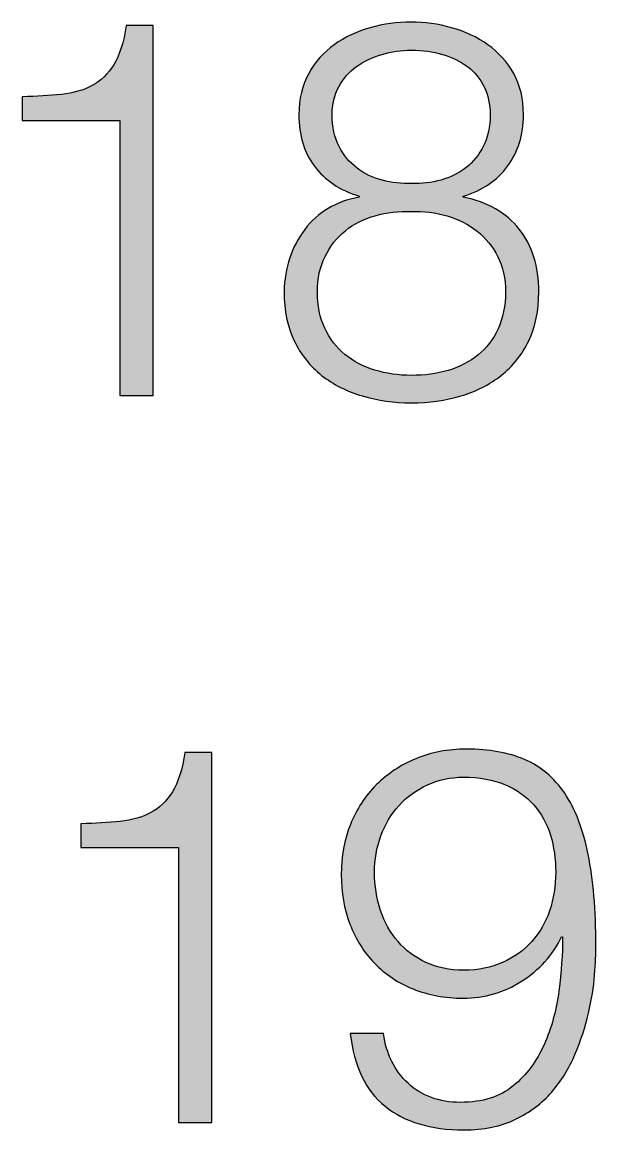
# Paper-space layout 'A0mask (portrait)' of a CAD drawing. Extents: x 0 to 810, y 0 to 1153.
# Drawn here: x 661.44 to 665.65, y 43.87 to 51.99 of the extents above; entities that cross this region are included whole.
import ezdxf
from ezdxf.enums import TextEntityAlignment as Align

# ---------------------------------------------------------------- set-up
doc = ezdxf.new("R2010")
doc.units = 0
doc.layers.get('0').update_dxf_attribs({"linetype": 'CONTINUOUS'})
doc.layers.get('Defpoints').update_dxf_attribs({"linetype": 'CONTINUOUS'})
doc.layers.add('JPP_Mask', color=7, linetype='CONTINUOUS')
doc.styles.add('JPP', font='arial.ttf')

# ---------------------------------------------------------------- blocks, each defined once
blk = doc.blocks.new('A0mask (portrait)')
at = {"true_color": 0x004a91}
h = blk.add_hatch(color=154, dxfattribs=at)
edge = h.paths.add_edge_path()
edge.add_spline(control_points=[(662.4023, 50.6135), (662.4023, 51.2921), (662.4023, 51.9706), (662.4023, 51.9706), (662.4023, 51.9706), (662.3529, 51.9706), (662.3034, 51.9706)], knot_values=[3.5, 3.5, 3.5, 3.5, 4, 4, 4, 4.5, 4.5, 4.5, 4.5], degree=3, periodic=0)
edge.add_spline(control_points=[(662.3034, 51.9706), (662.2539, 51.9706), (662.2045, 51.9706), (662.2045, 51.9706), (662.1865, 51.8466), (662.1562, 51.7505), (662.1136, 51.6819), (662.071, 51.6133), (662.018, 51.5621), (661.9545, 51.529)], knot_values=[1, 1, 1, 1, 1.5, 1.5, 1.5, 2.5, 2.5, 2.5, 3.5, 3.5, 3.5, 3.5], degree=3, periodic=0)
edge.add_spline(control_points=[(661.9545, 51.529), (661.8911, 51.4949), (661.8163, 51.4736), (661.7297, 51.4646)], knot_values=[0, 0, 0, 0, 1, 1, 1, 1], degree=3, periodic=0)
edge.add_spline(control_points=[(661.7297, 51.4646), (661.6431, 51.4556), (661.5465, 51.4499), (661.4409, 51.4471)], knot_values=[9, 9, 9, 9, 10, 10, 10, 10], degree=3, periodic=0)
edge.add_spline(control_points=[(661.4409, 51.4471), (661.4409, 51.4471), (661.4409, 51.2729), (661.4409, 51.2729), (661.4409, 51.2729), (661.6202, 51.2729), (661.7995, 51.2729)], knot_values=[7.5, 7.5, 7.5, 7.5, 8.5, 8.5, 8.5, 9, 9, 9, 9], degree=3, periodic=0)
edge.add_spline(control_points=[(661.7995, 51.2729), (661.9788, 51.2729), (662.1581, 51.2729), (662.1581, 51.2729), (662.1581, 51.2729), (662.1581, 50.7688), (662.1581, 50.2647)], knot_values=[6.5, 6.5, 6.5, 6.5, 7, 7, 7, 7.5, 7.5, 7.5, 7.5], degree=3, periodic=0)
edge.add_spline(control_points=[(662.1581, 50.2647), (662.1581, 49.7605), (662.1581, 49.2564), (662.1581, 49.2564), (662.1581, 49.2564), (662.2191, 49.2564), (662.2802, 49.2564)], knot_values=[5.5, 5.5, 5.5, 5.5, 6, 6, 6, 6.5, 6.5, 6.5, 6.5], degree=3, periodic=0)
edge.add_spline(control_points=[(662.2802, 49.2564), (662.3413, 49.2564), (662.4023, 49.2564), (662.4023, 49.2564), (662.4023, 49.2564), (662.4023, 49.935), (662.4023, 50.6135)], knot_values=[4.5, 4.5, 4.5, 4.5, 5, 5, 5, 5.5, 5.5, 5.5, 5.5], degree=3, periodic=0)
h = blk.add_hatch(color=154, dxfattribs=at)
edge = h.paths.add_edge_path(flags=16)
edge.add_spline(control_points=[(664.5154, 50.8365), (664.5855, 50.8559), (664.6465, 50.8862), (664.6995, 50.9278), (664.7526, 50.969), (664.7952, 51.022), (664.8278, 51.0869), (664.86, 51.1513), (664.8761, 51.2275), (664.8761, 51.3155), (664.8761, 51.3931), (664.861, 51.4613), (664.8316, 51.521), (664.8018, 51.5806), (664.7611, 51.6298), (664.7095, 51.6682), (664.6574, 51.707), (664.5968, 51.7368), (664.5272, 51.7576), (664.4572, 51.778), (664.381, 51.7884), (664.2981, 51.7884), (664.2233, 51.7884), (664.1509, 51.778), (664.0813, 51.7576), (664.0113, 51.7368), (663.9493, 51.707), (663.8948, 51.6682), (663.8409, 51.6298), (663.7973, 51.5806), (663.7651, 51.521), (663.7329, 51.4613), (663.7168, 51.3931), (663.7168, 51.3155), (663.7168, 51.2251), (663.7334, 51.1475), (663.767, 51.0826), (663.8006, 51.0182), (663.8447, 50.9652), (663.8991, 50.924), (663.9531, 50.8824), (664.0151, 50.8526), (664.0851, 50.8346), (664.1547, 50.8166), (664.2257, 50.8085), (664.2981, 50.8114), (664.3734, 50.8085), (664.4458, 50.8171), (664.5154, 50.8365)], knot_values=[0, 0, 0, 0, 1, 1, 1, 2, 2, 2, 3, 3, 3, 4, 4, 4, 5, 5, 5, 6, 6, 6, 7, 7, 7, 8, 8, 8, 9, 9, 9, 10, 10, 10, 11, 11, 11, 12, 12, 12, 13, 13, 13, 14, 14, 14, 15, 15, 15, 16, 16, 16, 16], degree=3, periodic=0)
edge = h.paths.add_edge_path(flags=16)
edge.add_spline(control_points=[(664.5679, 49.4405), (664.6517, 49.4652), (664.7246, 49.5026), (664.7871, 49.5532), (664.8491, 49.6034), (664.8979, 49.6673), (664.9343, 49.7449), (664.9703, 49.8225), (664.9888, 49.913), (664.9888, 50.0166), (664.9888, 50.1146), (664.9698, 50.2008), (664.9324, 50.2741), (664.895, 50.348), (664.8444, 50.41), (664.781, 50.4606), (664.7175, 50.5108), (664.6442, 50.5482), (664.5599, 50.5728), (664.4761, 50.5974), (664.3885, 50.6083), (664.2981, 50.606), (664.2054, 50.6083), (664.1168, 50.5979), (664.0326, 50.5747), (663.9488, 50.5515), (663.8754, 50.5146), (663.8134, 50.4644), (663.7514, 50.4138), (663.7017, 50.3513), (663.6643, 50.276), (663.6269, 50.2012), (663.608, 50.1146), (663.608, 50.0166), (663.608, 49.9158), (663.626, 49.8263), (663.6624, 49.7487), (663.6984, 49.6715), (663.7476, 49.6072), (663.8096, 49.557), (663.8716, 49.5063), (663.9445, 49.4685), (664.0288, 49.4424), (664.1126, 49.4169), (664.2025, 49.4036), (664.2981, 49.4036), (664.3938, 49.4036), (664.4837, 49.4159), (664.5679, 49.4405)], knot_values=[0, 0, 0, 0, 1, 1, 1, 2, 2, 2, 3, 3, 3, 4, 4, 4, 5, 5, 5, 6, 6, 6, 7, 7, 7, 8, 8, 8, 9, 9, 9, 10, 10, 10, 11, 11, 11, 12, 12, 12, 13, 13, 13, 14, 14, 14, 15, 15, 15, 16, 16, 16, 16], degree=3, periodic=0)
edge = h.paths.add_edge_path()
edge.add_spline(control_points=[(665.0039, 50.9373), (664.9263, 50.8327), (664.8179, 50.7598), (664.6782, 50.7181), (664.6782, 50.7181), (664.6782, 50.7106), (664.6782, 50.7106), (664.8567, 50.6741), (664.9935, 50.596), (665.0896, 50.4758), (665.1852, 50.3555), (665.233, 50.2026), (665.233, 50.0166), (665.233, 49.8793), (665.2084, 49.7601), (665.1592, 49.6578), (665.1099, 49.5556), (665.0427, 49.4708), (664.9575, 49.4036), (664.8723, 49.3364), (664.7734, 49.2862), (664.6607, 49.2526), (664.5485, 49.219), (664.4274, 49.202), (664.2981, 49.202), (664.1717, 49.202), (664.0515, 49.219), (663.9379, 49.2526), (663.8238, 49.2862), (663.7244, 49.3364), (663.6392, 49.4036), (663.554, 49.4708), (663.4863, 49.5556), (663.4376, 49.6578), (663.3883, 49.7601), (663.3637, 49.8793), (663.3637, 50.0166), (663.3689, 50.1946), (663.4191, 50.3475), (663.5152, 50.4739), (663.6108, 50.6007), (663.7438, 50.6793), (663.9142, 50.7106), (663.9142, 50.7106), (663.9142, 50.7181), (663.9142, 50.7181), (663.7722, 50.7622), (663.6629, 50.8351), (663.5867, 50.9373), (663.5105, 51.0395), (663.4721, 51.1655), (663.4721, 51.3155), (663.4721, 51.432), (663.4963, 51.5328), (663.5441, 51.618), (663.5919, 51.7032), (663.6548, 51.7737), (663.732, 51.8291), (663.8096, 51.885), (663.8977, 51.9261), (663.9957, 51.9536), (664.0941, 51.9806), (664.1935, 51.9943), (664.2943, 51.9943), (664.3952, 51.9943), (664.4946, 51.9806), (664.593, 51.9536), (664.691, 51.9261), (664.7795, 51.885), (664.8586, 51.8291), (664.9376, 51.7737), (665.0006, 51.7032), (665.0489, 51.618), (665.0967, 51.5328), (665.1204, 51.432), (665.1204, 51.3155), (665.1204, 51.1683), (665.0815, 51.0419), (665.0039, 50.9373)], knot_values=[0, 0, 0, 0, 1, 1, 1, 2, 2, 2, 3, 3, 3, 4, 4, 4, 5, 5, 5, 6, 6, 6, 7, 7, 7, 8, 8, 8, 9, 9, 9, 10, 10, 10, 11, 11, 11, 12, 12, 12, 13, 13, 13, 14, 14, 14, 15, 15, 15, 16, 16, 16, 17, 17, 17, 18, 18, 18, 19, 19, 19, 20, 20, 20, 21, 21, 21, 22, 22, 22, 23, 23, 23, 24, 24, 24, 25, 25, 25, 26, 26, 26, 26], degree=3, periodic=0)
h = blk.add_hatch(color=154, dxfattribs=at)
edge = h.paths.add_edge_path()
edge.add_spline(control_points=[(662.8331, 45.2816), (662.8331, 45.9602), (662.8331, 46.6387), (662.8331, 46.6387), (662.8331, 46.6387), (662.7836, 46.6387), (662.7342, 46.6387)], knot_values=[3.5, 3.5, 3.5, 3.5, 4, 4, 4, 4.5, 4.5, 4.5, 4.5], degree=3, periodic=0)
edge.add_spline(control_points=[(662.7342, 46.6387), (662.6847, 46.6387), (662.6352, 46.6387), (662.6352, 46.6387), (662.6172, 46.5147), (662.5869, 46.4186), (662.5443, 46.35), (662.5017, 46.2813), (662.4487, 46.2302), (662.3853, 46.1971)], knot_values=[1, 1, 1, 1, 1.5, 1.5, 1.5, 2.5, 2.5, 2.5, 3.5, 3.5, 3.5, 3.5], degree=3, periodic=0)
edge.add_spline(control_points=[(662.3853, 46.1971), (662.3219, 46.163), (662.2471, 46.1417), (662.1604, 46.1327)], knot_values=[0, 0, 0, 0, 1, 1, 1, 1], degree=3, periodic=0)
edge.add_spline(control_points=[(662.1604, 46.1327), (662.0738, 46.1237), (661.9773, 46.118), (661.8717, 46.1152)], knot_values=[9, 9, 9, 9, 10, 10, 10, 10], degree=3, periodic=0)
edge.add_spline(control_points=[(661.8717, 46.1152), (661.8717, 46.1152), (661.8717, 45.941), (661.8717, 45.941), (661.8717, 45.941), (662.051, 45.941), (662.2303, 45.941)], knot_values=[7.5, 7.5, 7.5, 7.5, 8.5, 8.5, 8.5, 9, 9, 9, 9], degree=3, periodic=0)
edge.add_spline(control_points=[(662.2303, 45.941), (662.4096, 45.941), (662.5888, 45.941), (662.5888, 45.941), (662.5888, 45.941), (662.5888, 45.4369), (662.5888, 44.9327)], knot_values=[6.5, 6.5, 6.5, 6.5, 7, 7, 7, 7.5, 7.5, 7.5, 7.5], degree=3, periodic=0)
edge.add_spline(control_points=[(662.5888, 44.9327), (662.5888, 44.4286), (662.5888, 43.9245), (662.5888, 43.9245), (662.5888, 43.9245), (662.6499, 43.9245), (662.711, 43.9245)], knot_values=[5.5, 5.5, 5.5, 5.5, 6, 6, 6, 6.5, 6.5, 6.5, 6.5], degree=3, periodic=0)
edge.add_spline(control_points=[(662.711, 43.9245), (662.772, 43.9245), (662.8331, 43.9245), (662.8331, 43.9245), (662.8331, 43.9245), (662.8331, 44.6031), (662.8331, 45.2816)], knot_values=[4.5, 4.5, 4.5, 4.5, 5, 5, 5, 5.5, 5.5, 5.5, 5.5], degree=3, periodic=0)
h = blk.add_hatch(color=154, dxfattribs=at)
edge = h.paths.add_edge_path()
edge.add_spline(control_points=[(665.6519, 45.2196), (665.6519, 45.4833), (665.633, 45.7072), (665.5956, 45.8904)], knot_values=[19, 19, 19, 19, 20, 20, 20, 20], degree=3, periodic=0)
edge.add_spline(control_points=[(665.5956, 45.8904), (665.5582, 46.074), (665.5009, 46.2231), (665.4233, 46.3386)], knot_values=[18, 18, 18, 18, 19, 19, 19, 19], degree=3, periodic=0)
edge.add_spline(control_points=[(665.4233, 46.3386), (665.3457, 46.4532), (665.2472, 46.536), (665.1284, 46.5867)], knot_values=[17, 17, 17, 17, 18, 18, 18, 18], degree=3, periodic=0)
edge.add_spline(control_points=[(665.1284, 46.5867), (665.0096, 46.6368), (664.8671, 46.6624), (664.7019, 46.6624)], knot_values=[16, 16, 16, 16, 17, 17, 17, 17], degree=3, periodic=0)
edge.add_spline(control_points=[(664.7019, 46.6624), (664.5675, 46.6624), (664.4439, 46.6387), (664.3317, 46.5923)], knot_values=[15, 15, 15, 15, 16, 16, 16, 16], degree=3, periodic=0)
edge.add_spline(control_points=[(664.3317, 46.5923), (664.2191, 46.546), (664.122, 46.4821), (664.0406, 46.4006), (663.9592, 46.3192), (663.8958, 46.2222), (663.8508, 46.1095)], knot_values=[13, 13, 13, 13, 14, 14, 14, 15, 15, 15, 15], degree=3, periodic=0)
edge.add_spline(control_points=[(663.8508, 46.1095), (663.8054, 45.9973), (663.7831, 45.8752), (663.7831, 45.7431)], knot_values=[12, 12, 12, 12, 13, 13, 13, 13], degree=3, periodic=0)
edge.add_spline(control_points=[(663.7831, 45.7431), (663.7831, 45.6115), (663.8044, 45.4899), (663.847, 45.3787), (663.8896, 45.2674), (663.9497, 45.1718), (664.0274, 45.0918)], knot_values=[10, 10, 10, 10, 11, 11, 11, 12, 12, 12, 12], degree=3, periodic=0)
edge.add_spline(control_points=[(664.0274, 45.0918), (664.1045, 45.0113), (664.1992, 44.9488), (664.3104, 44.9034)], knot_values=[9, 9, 9, 9, 10, 10, 10, 10], degree=3, periodic=0)
edge.add_spline(control_points=[(664.3104, 44.9034), (664.4212, 44.8584), (664.5443, 44.8357), (664.6787, 44.8357)], knot_values=[8, 8, 8, 8, 9, 9, 9, 9], degree=3, periodic=0)
edge.add_spline(control_points=[(664.6787, 44.8357), (664.834, 44.8357), (664.9765, 44.8769), (665.1071, 44.9597), (665.2377, 45.0426), (665.3353, 45.151), (665.4001, 45.2854)], knot_values=[6, 6, 6, 6, 7, 7, 7, 8, 8, 8, 8], degree=3, periodic=0)
edge.add_spline(control_points=[(665.4077, 45.2854), (665.4077, 45.1614), (665.3987, 45.0288), (665.3807, 44.8883)], knot_values=[4, 4, 4, 4, 5, 5, 5, 5], degree=3, periodic=0)
edge.add_spline(control_points=[(665.3807, 44.8883), (665.3622, 44.7472), (665.3263, 44.6161), (665.2718, 44.4944)], knot_values=[3, 3, 3, 3, 4, 4, 4, 4], degree=3, periodic=0)
edge.add_spline(control_points=[(665.2718, 44.4944), (665.2179, 44.3728), (665.1421, 44.2719), (665.0451, 44.1919), (664.9481, 44.1119), (664.8193, 44.0717), (664.6593, 44.0717)], knot_values=[1, 1, 1, 1, 2, 2, 2, 3, 3, 3, 3], degree=3, periodic=0)
edge.add_spline(control_points=[(664.6593, 44.0717), (664.5017, 44.0717), (664.3729, 44.1186), (664.2735, 44.2114)], knot_values=[0, 0, 0, 0, 1, 1, 1, 1], degree=3, periodic=0)
edge.add_spline(control_points=[(664.2735, 44.2114), (664.1741, 44.3046), (664.114, 44.4258), (664.0932, 44.5758)], knot_values=[29, 29, 29, 29, 30, 30, 30, 30], degree=3, periodic=0)
edge.add_spline(control_points=[(664.0932, 44.5758), (664.0932, 44.5758), (663.8489, 44.5758), (663.8489, 44.5758), (663.8773, 44.3354), (663.9625, 44.1579), (664.1045, 44.0428)], knot_values=[27, 27, 27, 27, 28, 28, 28, 29, 29, 29, 29], degree=3, periodic=0)
edge.add_spline(control_points=[(664.1045, 44.0428), (664.247, 43.9278), (664.4397, 43.8701), (664.6825, 43.8701)], knot_values=[26, 26, 26, 26, 27, 27, 27, 27], degree=3, periodic=0)
edge.add_spline(control_points=[(664.6825, 43.8701), (664.8297, 43.8701), (664.9566, 43.8961), (665.0626, 43.9477), (665.1686, 43.9993), (665.2572, 44.066), (665.3282, 44.1474), (665.3992, 44.2289), (665.456, 44.3207), (665.4986, 44.4229)], knot_values=[23, 23, 23, 23, 24, 24, 24, 25, 25, 25, 26, 26, 26, 26], degree=3, periodic=0)
edge.add_spline(control_points=[(665.4986, 44.4229), (665.5416, 44.5247), (665.5743, 44.6255), (665.5975, 44.7254)], knot_values=[22, 22, 22, 22, 23, 23, 23, 23], degree=3, periodic=0)
edge.add_spline(control_points=[(665.5975, 44.7254), (665.6212, 44.8248), (665.6358, 44.9185), (665.6425, 45.0066)], knot_values=[21, 21, 21, 21, 22, 22, 22, 22], degree=3, periodic=0)
edge.add_spline(control_points=[(665.6425, 45.0066), (665.6486, 45.0942), (665.6519, 45.1652), (665.6519, 45.2196)], knot_values=[20, 20, 20, 20, 21, 21, 21, 21], degree=3, periodic=0)
edge = h.paths.add_edge_path(flags=16)
edge.add_spline(control_points=[(665.357, 45.7588), (665.357, 45.6579), (665.3424, 45.5642), (665.3125, 45.4776), (665.2827, 45.391), (665.2392, 45.3152), (665.1809, 45.2508)], knot_values=[1, 1, 1, 1, 2, 2, 2, 3, 3, 3, 3], degree=3, periodic=0)
edge.add_spline(control_points=[(665.1809, 45.2508), (665.1227, 45.186), (665.0517, 45.1349), (664.9675, 45.0975)], knot_values=[0, 0, 0, 0, 1, 1, 1, 1], degree=3, periodic=0)
edge.add_spline(control_points=[(664.9675, 45.0975), (664.8837, 45.0601), (664.7885, 45.0411), (664.6825, 45.0411)], knot_values=[15, 15, 15, 15, 16, 16, 16, 16], degree=3, periodic=0)
edge.add_spline(control_points=[(664.6825, 45.0411), (664.5793, 45.0411), (664.4865, 45.0601), (664.4051, 45.0975), (664.3237, 45.1349), (664.2555, 45.186), (664.1997, 45.2508)], knot_values=[13, 13, 13, 13, 14, 14, 14, 15, 15, 15, 15], degree=3, periodic=0)
edge.add_spline(control_points=[(664.1997, 45.2508), (664.1443, 45.3152), (664.1017, 45.3914), (664.0719, 45.4795), (664.042, 45.5675), (664.0274, 45.6603), (664.0274, 45.7588)], knot_values=[11, 11, 11, 11, 12, 12, 12, 13, 13, 13, 13], degree=3, periodic=0)
edge.add_spline(control_points=[(664.0274, 45.7588), (664.0274, 45.8515), (664.0425, 45.941), (664.0738, 46.0262)], knot_values=[10, 10, 10, 10, 11, 11, 11, 11], degree=3, periodic=0)
edge.add_spline(control_points=[(664.0738, 46.0262), (664.1045, 46.1114), (664.1495, 46.1857), (664.2077, 46.2492)], knot_values=[9, 9, 9, 9, 10, 10, 10, 10], degree=3, periodic=0)
edge.add_spline(control_points=[(664.2077, 46.2492), (664.2655, 46.3126), (664.3346, 46.3628), (664.4151, 46.4006)], knot_values=[8, 8, 8, 8, 9, 9, 9, 9], degree=3, periodic=0)
edge.add_spline(control_points=[(664.4151, 46.4006), (664.495, 46.438), (664.5831, 46.4565), (664.6787, 46.4565)], knot_values=[7, 7, 7, 7, 8, 8, 8, 8], degree=3, periodic=0)
edge.add_spline(control_points=[(664.6787, 46.4565), (664.7975, 46.4565), (664.8998, 46.4385), (664.985, 46.4025)], knot_values=[6, 6, 6, 6, 7, 7, 7, 7], degree=3, periodic=0)
edge.add_spline(control_points=[(664.985, 46.4025), (665.0702, 46.3661), (665.1407, 46.3164), (665.1966, 46.2529)], knot_values=[5, 5, 5, 5, 6, 6, 6, 6], degree=3, periodic=0)
edge.add_spline(control_points=[(665.1966, 46.2529), (665.2519, 46.1895), (665.2927, 46.1161), (665.3187, 46.0319)], knot_values=[4, 4, 4, 4, 5, 5, 5, 5], degree=3, periodic=0)
edge.add_spline(control_points=[(665.3187, 46.0319), (665.3443, 45.9481), (665.357, 45.8567), (665.357, 45.7588)], knot_values=[3, 3, 3, 3, 4, 4, 4, 4], degree=3, periodic=0)
at = {"layer": 'Defpoints', "color": 154, "true_color": 0x004a91}
for points, knots in [([(661.7297, 51.4646), (661.8163, 51.4736), (661.8911, 51.4949), (661.9545, 51.529), (662.018, 51.5621), (662.071, 51.6133), (662.1136, 51.6819), (662.1562, 51.7505), (662.1865, 51.8466), (662.2045, 51.9706), (662.2045, 51.9706), (662.4023, 51.9706), (662.4023, 51.9706), (662.4023, 51.9706), (662.4023, 49.2564), (662.4023, 49.2564), (662.4023, 49.2564), (662.1581, 49.2564), (662.1581, 49.2564), (662.1581, 49.2564), (662.1581, 51.2729), (662.1581, 51.2729), (662.1581, 51.2729), (661.4409, 51.2729), (661.4409, 51.2729), (661.4409, 51.2729), (661.4409, 51.4471), (661.4409, 51.4471), (661.5465, 51.4499), (661.6431, 51.4556), (661.7297, 51.4646)], [0, 0, 0, 0, 1, 1, 1, 2, 2, 2, 3, 3, 3, 4, 4, 4, 5, 5, 5, 6, 6, 6, 7, 7, 7, 8, 8, 8, 9, 9, 9, 10, 10, 10, 10]), ([(665.0039, 50.9373), (664.9263, 50.8327), (664.8179, 50.7598), (664.6782, 50.7181), (664.6782, 50.7181), (664.6782, 50.7106), (664.6782, 50.7106), (664.8567, 50.6741), (664.9935, 50.596), (665.0896, 50.4758), (665.1852, 50.3555), (665.233, 50.2026), (665.233, 50.0166), (665.233, 49.8793), (665.2084, 49.7601), (665.1592, 49.6578), (665.1099, 49.5556), (665.0427, 49.4708), (664.9575, 49.4036), (664.8723, 49.3364), (664.7734, 49.2862), (664.6607, 49.2526), (664.5485, 49.219), (664.4274, 49.202), (664.2981, 49.202), (664.1717, 49.202), (664.0515, 49.219), (663.9379, 49.2526), (663.8238, 49.2862), (663.7244, 49.3364), (663.6392, 49.4036), (663.554, 49.4708), (663.4863, 49.5556), (663.4376, 49.6578), (663.3883, 49.7601), (663.3637, 49.8793), (663.3637, 50.0166), (663.3689, 50.1946), (663.4191, 50.3475), (663.5152, 50.4739), (663.6108, 50.6007), (663.7438, 50.6793), (663.9142, 50.7106), (663.9142, 50.7106), (663.9142, 50.7181), (663.9142, 50.7181), (663.7722, 50.7622), (663.6629, 50.8351), (663.5867, 50.9373), (663.5105, 51.0395), (663.4721, 51.1655), (663.4721, 51.3155), (663.4721, 51.432), (663.4963, 51.5328), (663.5441, 51.618), (663.5919, 51.7032), (663.6548, 51.7737), (663.732, 51.8291), (663.8096, 51.885), (663.8977, 51.9261), (663.9957, 51.9536), (664.0941, 51.9806), (664.1935, 51.9943), (664.2943, 51.9943), (664.3952, 51.9943), (664.4946, 51.9806), (664.593, 51.9536), (664.691, 51.9261), (664.7795, 51.885), (664.8586, 51.8291), (664.9376, 51.7737), (665.0006, 51.7032), (665.0489, 51.618), (665.0967, 51.5328), (665.1204, 51.432), (665.1204, 51.3155), (665.1204, 51.1683), (665.0815, 51.0419), (665.0039, 50.9373)], [0, 0, 0, 0, 1, 1, 1, 2, 2, 2, 3, 3, 3, 4, 4, 4, 5, 5, 5, 6, 6, 6, 7, 7, 7, 8, 8, 8, 9, 9, 9, 10, 10, 10, 11, 11, 11, 12, 12, 12, 13, 13, 13, 14, 14, 14, 15, 15, 15, 16, 16, 16, 17, 17, 17, 18, 18, 18, 19, 19, 19, 20, 20, 20, 21, 21, 21, 22, 22, 22, 23, 23, 23, 24, 24, 24, 25, 25, 25, 26, 26, 26, 26]), ([(664.5154, 50.8365), (664.5855, 50.8559), (664.6465, 50.8862), (664.6995, 50.9278), (664.7526, 50.969), (664.7952, 51.022), (664.8278, 51.0869), (664.86, 51.1513), (664.8761, 51.2275), (664.8761, 51.3155), (664.8761, 51.3931), (664.861, 51.4613), (664.8316, 51.521), (664.8018, 51.5806), (664.7611, 51.6298), (664.7095, 51.6682), (664.6574, 51.707), (664.5968, 51.7368), (664.5272, 51.7576), (664.4572, 51.778), (664.381, 51.7884), (664.2981, 51.7884), (664.2233, 51.7884), (664.1509, 51.778), (664.0813, 51.7576), (664.0113, 51.7368), (663.9493, 51.707), (663.8948, 51.6682), (663.8409, 51.6298), (663.7973, 51.5806), (663.7651, 51.521), (663.7329, 51.4613), (663.7168, 51.3931), (663.7168, 51.3155), (663.7168, 51.2251), (663.7334, 51.1475), (663.767, 51.0826), (663.8006, 51.0182), (663.8447, 50.9652), (663.8991, 50.924), (663.9531, 50.8824), (664.0151, 50.8526), (664.0851, 50.8346), (664.1547, 50.8166), (664.2257, 50.8085), (664.2981, 50.8114), (664.3734, 50.8085), (664.4458, 50.8171), (664.5154, 50.8365)], [0, 0, 0, 0, 1, 1, 1, 2, 2, 2, 3, 3, 3, 4, 4, 4, 5, 5, 5, 6, 6, 6, 7, 7, 7, 8, 8, 8, 9, 9, 9, 10, 10, 10, 11, 11, 11, 12, 12, 12, 13, 13, 13, 14, 14, 14, 15, 15, 15, 16, 16, 16, 16]), ([(664.5679, 49.4405), (664.6517, 49.4652), (664.7246, 49.5026), (664.7871, 49.5532), (664.8491, 49.6034), (664.8979, 49.6673), (664.9343, 49.7449), (664.9703, 49.8225), (664.9888, 49.913), (664.9888, 50.0166), (664.9888, 50.1146), (664.9698, 50.2008), (664.9324, 50.2741), (664.895, 50.348), (664.8444, 50.41), (664.781, 50.4606), (664.7175, 50.5108), (664.6442, 50.5482), (664.5599, 50.5728), (664.4761, 50.5974), (664.3885, 50.6083), (664.2981, 50.606), (664.2054, 50.6083), (664.1168, 50.5979), (664.0326, 50.5747), (663.9488, 50.5515), (663.8754, 50.5146), (663.8134, 50.4644), (663.7514, 50.4138), (663.7017, 50.3513), (663.6643, 50.276), (663.6269, 50.2012), (663.608, 50.1146), (663.608, 50.0166), (663.608, 49.9158), (663.626, 49.8263), (663.6624, 49.7487), (663.6984, 49.6715), (663.7476, 49.6072), (663.8096, 49.557), (663.8716, 49.5063), (663.9445, 49.4685), (664.0288, 49.4424), (664.1126, 49.4169), (664.2025, 49.4036), (664.2981, 49.4036), (664.3938, 49.4036), (664.4837, 49.4159), (664.5679, 49.4405)], [0, 0, 0, 0, 1, 1, 1, 2, 2, 2, 3, 3, 3, 4, 4, 4, 5, 5, 5, 6, 6, 6, 7, 7, 7, 8, 8, 8, 9, 9, 9, 10, 10, 10, 11, 11, 11, 12, 12, 12, 13, 13, 13, 14, 14, 14, 15, 15, 15, 16, 16, 16, 16]), ([(662.1604, 46.1327), (662.2471, 46.1417), (662.3219, 46.163), (662.3853, 46.1971), (662.4487, 46.2302), (662.5017, 46.2813), (662.5443, 46.35), (662.5869, 46.4186), (662.6172, 46.5147), (662.6352, 46.6387), (662.6352, 46.6387), (662.8331, 46.6387), (662.8331, 46.6387), (662.8331, 46.6387), (662.8331, 43.9245), (662.8331, 43.9245), (662.8331, 43.9245), (662.5888, 43.9245), (662.5888, 43.9245), (662.5888, 43.9245), (662.5888, 45.941), (662.5888, 45.941), (662.5888, 45.941), (661.8717, 45.941), (661.8717, 45.941), (661.8717, 45.941), (661.8717, 46.1152), (661.8717, 46.1152), (661.9773, 46.118), (662.0738, 46.1237), (662.1604, 46.1327)], [0, 0, 0, 0, 1, 1, 1, 2, 2, 2, 3, 3, 3, 4, 4, 4, 5, 5, 5, 6, 6, 6, 7, 7, 7, 8, 8, 8, 9, 9, 9, 10, 10, 10, 10]), ([(664.2735, 44.2114), (664.3729, 44.1186), (664.5017, 44.0717), (664.6593, 44.0717), (664.8193, 44.0717), (664.9481, 44.1119), (665.0451, 44.1919), (665.1421, 44.2719), (665.2179, 44.3728), (665.2718, 44.4944), (665.3263, 44.6161), (665.3622, 44.7472), (665.3807, 44.8883), (665.3987, 45.0288), (665.4077, 45.1614), (665.4077, 45.2854), (665.4077, 45.2854), (665.4001, 45.2854), (665.4001, 45.2854), (665.3353, 45.151), (665.2377, 45.0426), (665.1071, 44.9597), (664.9765, 44.8769), (664.834, 44.8357), (664.6787, 44.8357), (664.5443, 44.8357), (664.4212, 44.8584), (664.3104, 44.9034), (664.1992, 44.9488), (664.1045, 45.0113), (664.0274, 45.0918), (663.9497, 45.1718), (663.8896, 45.2674), (663.847, 45.3787), (663.8044, 45.4899), (663.7831, 45.6115), (663.7831, 45.7431), (663.7831, 45.8752), (663.8054, 45.9973), (663.8508, 46.1095), (663.8958, 46.2222), (663.9592, 46.3192), (664.0406, 46.4006), (664.122, 46.4821), (664.2191, 46.546), (664.3317, 46.5923), (664.4439, 46.6387), (664.5675, 46.6624), (664.7019, 46.6624), (664.8671, 46.6624), (665.0096, 46.6368), (665.1284, 46.5867), (665.2472, 46.536), (665.3457, 46.4532), (665.4233, 46.3386), (665.5009, 46.2231), (665.5582, 46.074), (665.5956, 45.8904), (665.633, 45.7072), (665.6519, 45.4833), (665.6519, 45.2196), (665.6519, 45.1652), (665.6486, 45.0942), (665.6425, 45.0066), (665.6358, 44.9185), (665.6212, 44.8248), (665.5975, 44.7254), (665.5743, 44.6255), (665.5416, 44.5247), (665.4986, 44.4229), (665.456, 44.3207), (665.3992, 44.2289), (665.3282, 44.1474), (665.2572, 44.066), (665.1686, 43.9993), (665.0626, 43.9477), (664.9566, 43.8961), (664.8297, 43.8701), (664.6825, 43.8701), (664.4397, 43.8701), (664.247, 43.9278), (664.1045, 44.0428), (663.9625, 44.1579), (663.8773, 44.3354), (663.8489, 44.5758), (663.8489, 44.5758), (664.0932, 44.5758), (664.0932, 44.5758), (664.114, 44.4258), (664.1741, 44.3046), (664.2735, 44.2114)], [0, 0, 0, 0, 1, 1, 1, 2, 2, 2, 3, 3, 3, 4, 4, 4, 5, 5, 5, 6, 6, 6, 7, 7, 7, 8, 8, 8, 9, 9, 9, 10, 10, 10, 11, 11, 11, 12, 12, 12, 13, 13, 13, 14, 14, 14, 15, 15, 15, 16, 16, 16, 17, 17, 17, 18, 18, 18, 19, 19, 19, 20, 20, 20, 21, 21, 21, 22, 22, 22, 23, 23, 23, 24, 24, 24, 25, 25, 25, 26, 26, 26, 27, 27, 27, 28, 28, 28, 29, 29, 29, 30, 30, 30, 30]), ([(664.9675, 45.0975), (665.0517, 45.1349), (665.1227, 45.186), (665.1809, 45.2508), (665.2392, 45.3152), (665.2827, 45.391), (665.3125, 45.4776), (665.3424, 45.5642), (665.357, 45.6579), (665.357, 45.7588), (665.357, 45.8567), (665.3443, 45.9481), (665.3187, 46.0319), (665.2927, 46.1161), (665.2519, 46.1895), (665.1966, 46.2529), (665.1407, 46.3164), (665.0702, 46.3661), (664.985, 46.4025), (664.8998, 46.4385), (664.7975, 46.4565), (664.6787, 46.4565), (664.5831, 46.4565), (664.495, 46.438), (664.4151, 46.4006), (664.3346, 46.3628), (664.2655, 46.3126), (664.2077, 46.2492), (664.1495, 46.1857), (664.1045, 46.1114), (664.0738, 46.0262), (664.0425, 45.941), (664.0274, 45.8515), (664.0274, 45.7588), (664.0274, 45.6603), (664.042, 45.5675), (664.0719, 45.4795), (664.1017, 45.3914), (664.1443, 45.3152), (664.1997, 45.2508), (664.2555, 45.186), (664.3237, 45.1349), (664.4051, 45.0975), (664.4865, 45.0601), (664.5793, 45.0411), (664.6825, 45.0411), (664.7885, 45.0411), (664.8837, 45.0601), (664.9675, 45.0975)], [0, 0, 0, 0, 1, 1, 1, 2, 2, 2, 3, 3, 3, 4, 4, 4, 5, 5, 5, 6, 6, 6, 7, 7, 7, 8, 8, 8, 9, 9, 9, 10, 10, 10, 11, 11, 11, 12, 12, 12, 13, 13, 13, 14, 14, 14, 15, 15, 15, 16, 16, 16, 16])]:
    blk.add_open_spline(points, degree=3, knots=knots, dxfattribs=at)
at = {"color": 7, "style": 'JPP'}
for tag, p in [('Client', (743, 115)), ('Project1', (743, 90)), ('Project2', (743, 82.5)), ('Project3', (743, 75)), ('Title1', (743, 57.5)), ('Title2', (743, 50)), ('Title3', (743, 42.5)), ('Status', (635, 7.5))]:
    blk.add_attdef(tag, text='', height=3.5, dxfattribs=at).set_placement(p, align=Align.MIDDLE_LEFT)
at = {"color": 2, "style": 'JPP'}
for tag, p in [('Scale', (662.5, 25)), ('Checked', (752.5, 25)), ('Drawn', (707.5, 25)), ('Date', (797.5, 25))]:
    blk.add_attdef(tag, text='', height=2, dxfattribs=at).set_placement(p, align=Align.MIDDLE_CENTER)
at = {"color": 6, "style": 'JPP'}
for tag, p in [('Ref', (725, 7.5)), ('DrgNo.', (767, 7.5))]:
    blk.add_attdef(tag, text='', height=4, dxfattribs=at).set_placement(p, align=Align.MIDDLE_LEFT)
blk.add_attdef('Rev', text='', height=4, dxfattribs=at).set_placement((801.2747, 7.5), align=Align.MIDDLE_CENTER)

psp = doc.layouts.new('A0mask (portrait)')

# ---------------------------------------------------------------- block references
at = {"layer": 'JPP_Mask'}
psp.add_blockref('A0mask (portrait)', (0, 0), dxfattribs=at)

doc.saveas('drawing.dxf')
